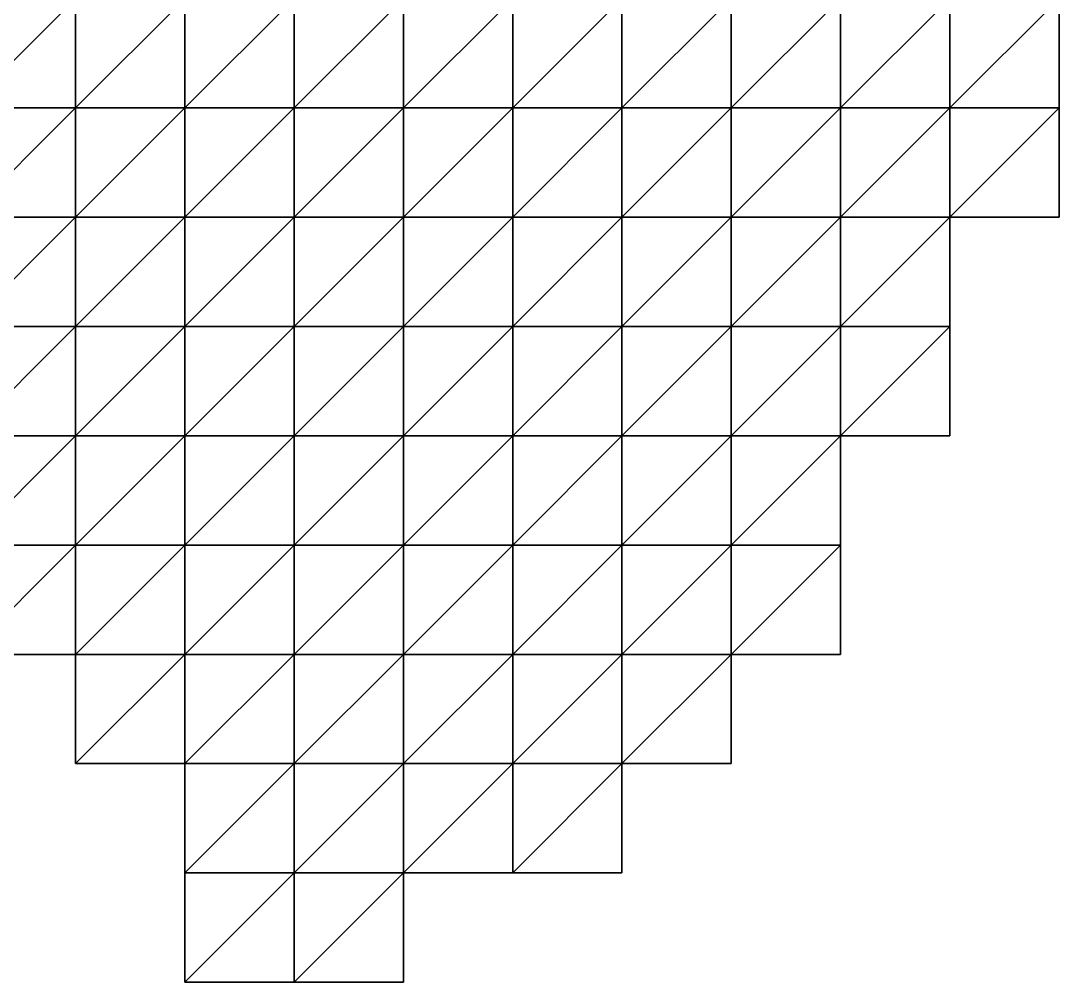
# Model space of a CAD drawing. Extents: x 292020 to 295740, y 4557680 to 4560040.
# Drawn here: x 292770 to 292960, y 4557680 to 4557855.9 of the extents above; entities that cross this region are included whole.
import ezdxf

# ---------------------------------------------------------------- set-up
doc = ezdxf.new("R2010")
doc.units = 0
doc.layers.add('RUN201_4_-_RUN201_NODOMAIN5_20X', color=7, linetype='CONTINUOUS')

msp = doc.modelspace()

# ---------------------------------------------------------------- linework, layer by layer
at = {"layer": 'RUN201_4_-_RUN201_NODOMAIN5_20X'}
for points in [[(292760, 4557860, 1860), (292760, 4557840, 1860), (292780, 4557860, 1860)], [(292780, 4557860, 1860), (292760, 4557840, 1860), (292780, 4557840, 1860)], [(292780, 4557860, 1920), (292760, 4557840, 1920), (292760, 4557860, 1920)], [(292780, 4557840, 1920), (292760, 4557840, 1920), (292780, 4557860, 1920)], [(292780, 4557860, 1860), (292780, 4557840, 1860), (292800, 4557860, 1860)], [(292800, 4557860, 1860), (292780, 4557840, 1860), (292800, 4557840, 1860)], [(292800, 4557860, 1920), (292780, 4557840, 1920), (292780, 4557860, 1920)], [(292800, 4557840, 1920), (292780, 4557840, 1920), (292800, 4557860, 1920)], [(292800, 4557860, 1860), (292800, 4557840, 1860), (292820, 4557860, 1860)], [(292820, 4557860, 1860), (292800, 4557840, 1860), (292820, 4557840, 1860)], [(292820, 4557860, 1920), (292800, 4557840, 1920), (292800, 4557860, 1920)], [(292820, 4557840, 1920), (292800, 4557840, 1920), (292820, 4557860, 1920)], [(292820, 4557860, 1860), (292820, 4557840, 1860), (292840, 4557860, 1860)], [(292840, 4557860, 1860), (292820, 4557840, 1860), (292840, 4557840, 1860)], [(292840, 4557860, 1920), (292820, 4557840, 1920), (292820, 4557860, 1920)], [(292840, 4557840, 1920), (292820, 4557840, 1920), (292840, 4557860, 1920)], [(292840, 4557860, 1860), (292840, 4557840, 1860), (292860, 4557860, 1860)], [(292860, 4557860, 1860), (292840, 4557840, 1860), (292860, 4557840, 1860)], [(292860, 4557860, 1940), (292840, 4557840, 1940), (292840, 4557860, 1940)], [(292860, 4557840, 1940), (292840, 4557840, 1940), (292860, 4557860, 1940)], [(292840, 4557860, 1920), (292840, 4557840, 1940), (292840, 4557840, 1920)], [(292840, 4557860, 1940), (292840, 4557840, 1940), (292840, 4557860, 1920)], [(292860, 4557860, 1860), (292860, 4557840, 1860), (292880, 4557860, 1860)], [(292880, 4557860, 1860), (292860, 4557840, 1860), (292880, 4557840, 1860)], [(292880, 4557860, 1940), (292860, 4557840, 1940), (292860, 4557860, 1940)], [(292880, 4557840, 1940), (292860, 4557840, 1940), (292880, 4557860, 1940)], [(292880, 4557860, 1860), (292880, 4557840, 1860), (292900, 4557860, 1860)], [(292900, 4557860, 1860), (292880, 4557840, 1860), (292900, 4557840, 1860)], [(292900, 4557860, 1940), (292880, 4557840, 1940), (292880, 4557860, 1940)], [(292900, 4557840, 1940), (292880, 4557840, 1940), (292900, 4557860, 1940)], [(292900, 4557840, 1860), (292900, 4557840, 1880), (292900, 4557860, 1860)], [(292900, 4557860, 1860), (292900, 4557840, 1880), (292900, 4557860, 1880)], [(292900, 4557860, 1880), (292900, 4557840, 1880), (292920, 4557860, 1880)], [(292920, 4557860, 1880), (292900, 4557840, 1880), (292920, 4557840, 1880)], [(292920, 4557860, 1940), (292900, 4557840, 1940), (292900, 4557860, 1940)], [(292920, 4557840, 1940), (292900, 4557840, 1940), (292920, 4557860, 1940)], [(292920, 4557840, 1880), (292920, 4557840, 1900), (292920, 4557860, 1880)], [(292920, 4557860, 1880), (292920, 4557840, 1900), (292920, 4557860, 1900)], [(292920, 4557860, 1900), (292920, 4557840, 1900), (292940, 4557860, 1900)], [(292940, 4557860, 1900), (292920, 4557840, 1900), (292940, 4557840, 1900)], [(292940, 4557860, 1940), (292920, 4557840, 1940), (292920, 4557860, 1940)], [(292940, 4557840, 1940), (292920, 4557840, 1940), (292940, 4557860, 1940)], [(292940, 4557840, 1900), (292940, 4557840, 1920), (292940, 4557860, 1900)], [(292940, 4557860, 1900), (292940, 4557840, 1920), (292940, 4557860, 1920)], [(292940, 4557860, 1920), (292940, 4557840, 1920), (292960, 4557860, 1920)], [(292960, 4557860, 1920), (292940, 4557840, 1920), (292960, 4557840, 1920)], [(292960, 4557860, 1940), (292940, 4557840, 1940), (292940, 4557860, 1940)], [(292960, 4557840, 1940), (292940, 4557840, 1940), (292960, 4557860, 1940)], [(292960, 4557840, 1920), (292960, 4557840, 1940), (292960, 4557860, 1920)], [(292960, 4557860, 1920), (292960, 4557840, 1940), (292960, 4557860, 1940)], [(292760, 4557840, 1860), (292760, 4557820, 1860), (292780, 4557840, 1860)], [(292780, 4557840, 1860), (292760, 4557820, 1860), (292780, 4557820, 1860)], [(292780, 4557840, 1920), (292760, 4557820, 1920), (292760, 4557840, 1920)], [(292780, 4557820, 1920), (292760, 4557820, 1920), (292780, 4557840, 1920)], [(292780, 4557840, 1860), (292780, 4557820, 1860), (292800, 4557840, 1860)], [(292800, 4557840, 1860), (292780, 4557820, 1860), (292800, 4557820, 1860)], [(292800, 4557840, 1920), (292780, 4557820, 1920), (292780, 4557840, 1920)], [(292800, 4557820, 1920), (292780, 4557820, 1920), (292800, 4557840, 1920)], [(292800, 4557840, 1860), (292800, 4557820, 1860), (292820, 4557840, 1860)], [(292820, 4557840, 1860), (292800, 4557820, 1860), (292820, 4557820, 1860)], [(292820, 4557840, 1920), (292800, 4557820, 1920), (292800, 4557840, 1920)], [(292820, 4557820, 1920), (292800, 4557820, 1920), (292820, 4557840, 1920)], [(292820, 4557820, 1860), (292820, 4557820, 1880), (292820, 4557840, 1860)], [(292820, 4557840, 1860), (292820, 4557820, 1880), (292820, 4557840, 1880)], [(292820, 4557840, 1860), (292820, 4557840, 1880), (292840, 4557840, 1860)], [(292840, 4557840, 1860), (292820, 4557840, 1880), (292840, 4557840, 1880)], [(292820, 4557840, 1880), (292820, 4557820, 1880), (292840, 4557840, 1880)], [(292840, 4557840, 1880), (292820, 4557820, 1880), (292840, 4557820, 1880)], [(292840, 4557840, 1920), (292820, 4557820, 1920), (292820, 4557840, 1920)], [(292840, 4557820, 1920), (292820, 4557820, 1920), (292840, 4557840, 1920)], [(292840, 4557840, 1860), (292840, 4557840, 1880), (292860, 4557840, 1860)], [(292860, 4557840, 1860), (292840, 4557840, 1880), (292860, 4557840, 1880)], [(292840, 4557840, 1880), (292840, 4557820, 1880), (292860, 4557840, 1880)], [(292860, 4557840, 1880), (292840, 4557820, 1880), (292860, 4557820, 1880)], [(292860, 4557840, 1940), (292840, 4557820, 1940), (292840, 4557840, 1940)], [(292860, 4557820, 1940), (292840, 4557820, 1940), (292860, 4557840, 1940)], [(292840, 4557840, 1920), (292840, 4557820, 1940), (292840, 4557820, 1920)], [(292840, 4557840, 1940), (292840, 4557820, 1940), (292840, 4557840, 1920)], [(292860, 4557840, 1860), (292860, 4557840, 1880), (292880, 4557840, 1860)], [(292880, 4557840, 1860), (292860, 4557840, 1880), (292880, 4557840, 1880)], [(292860, 4557840, 1880), (292860, 4557820, 1880), (292880, 4557840, 1880)], [(292880, 4557840, 1880), (292860, 4557820, 1880), (292880, 4557820, 1880)], [(292880, 4557840, 1940), (292860, 4557820, 1940), (292860, 4557840, 1940)], [(292880, 4557820, 1940), (292860, 4557820, 1940), (292880, 4557840, 1940)], [(292880, 4557840, 1860), (292880, 4557840, 1880), (292900, 4557840, 1860)], [(292900, 4557840, 1860), (292880, 4557840, 1880), (292900, 4557840, 1880)], [(292880, 4557840, 1880), (292880, 4557820, 1880), (292900, 4557840, 1880)], [(292900, 4557840, 1880), (292880, 4557820, 1880), (292900, 4557820, 1880)], [(292900, 4557840, 1940), (292880, 4557820, 1940), (292880, 4557840, 1940)], [(292900, 4557820, 1940), (292880, 4557820, 1940), (292900, 4557840, 1940)], [(292900, 4557820, 1880), (292900, 4557820, 1900), (292900, 4557840, 1880)], [(292900, 4557840, 1880), (292900, 4557820, 1900), (292900, 4557840, 1900)], [(292900, 4557840, 1880), (292900, 4557840, 1900), (292920, 4557840, 1880)], [(292920, 4557840, 1880), (292900, 4557840, 1900), (292920, 4557840, 1900)], [(292900, 4557840, 1900), (292900, 4557820, 1900), (292920, 4557840, 1900)], [(292920, 4557840, 1900), (292900, 4557820, 1900), (292920, 4557820, 1900)], [(292920, 4557840, 1940), (292900, 4557820, 1940), (292900, 4557840, 1940)], [(292920, 4557820, 1940), (292900, 4557820, 1940), (292920, 4557840, 1940)], [(292920, 4557820, 1900), (292920, 4557820, 1920), (292920, 4557840, 1900)], [(292920, 4557840, 1900), (292920, 4557820, 1920), (292920, 4557840, 1920)], [(292920, 4557840, 1900), (292920, 4557840, 1920), (292940, 4557840, 1900)], [(292940, 4557840, 1900), (292920, 4557840, 1920), (292940, 4557840, 1920)], [(292920, 4557840, 1920), (292920, 4557820, 1920), (292940, 4557840, 1920)], [(292940, 4557840, 1920), (292920, 4557820, 1920), (292940, 4557820, 1920)], [(292940, 4557840, 1940), (292920, 4557820, 1940), (292920, 4557840, 1940)], [(292940, 4557820, 1940), (292920, 4557820, 1940), (292940, 4557840, 1940)], [(292940, 4557840, 1920), (292940, 4557820, 1920), (292960, 4557840, 1920)], [(292960, 4557840, 1920), (292940, 4557820, 1920), (292960, 4557820, 1920)], [(292960, 4557840, 1940), (292940, 4557820, 1940), (292940, 4557840, 1940)], [(292960, 4557820, 1940), (292940, 4557820, 1940), (292960, 4557840, 1940)], [(292960, 4557820, 1920), (292960, 4557820, 1940), (292960, 4557840, 1920)], [(292960, 4557840, 1920), (292960, 4557820, 1940), (292960, 4557840, 1940)], [(292760, 4557820, 1860), (292760, 4557820, 1880), (292780, 4557820, 1860)], [(292780, 4557820, 1860), (292760, 4557820, 1880), (292780, 4557820, 1880)], [(292760, 4557820, 1880), (292760, 4557800, 1880), (292780, 4557820, 1880)], [(292780, 4557820, 1880), (292760, 4557800, 1880), (292780, 4557800, 1880)], [(292780, 4557820, 1920), (292760, 4557800, 1920), (292760, 4557820, 1920)], [(292780, 4557800, 1920), (292760, 4557800, 1920), (292780, 4557820, 1920)], [(292780, 4557820, 1860), (292780, 4557800, 1860), (292800, 4557820, 1860)], [(292800, 4557820, 1860), (292780, 4557800, 1860), (292800, 4557800, 1860)], [(292780, 4557820, 1860), (292780, 4557800, 1880), (292780, 4557800, 1860)], [(292780, 4557820, 1880), (292780, 4557800, 1880), (292780, 4557820, 1860)], [(292800, 4557820, 1920), (292780, 4557800, 1920), (292780, 4557820, 1920)], [(292800, 4557800, 1920), (292780, 4557800, 1920), (292800, 4557820, 1920)], [(292800, 4557800, 1860), (292800, 4557800, 1880), (292800, 4557820, 1860)], [(292800, 4557820, 1860), (292800, 4557800, 1880), (292800, 4557820, 1880)], [(292800, 4557820, 1860), (292800, 4557820, 1880), (292820, 4557820, 1860)], [(292820, 4557820, 1860), (292800, 4557820, 1880), (292820, 4557820, 1880)], [(292800, 4557820, 1880), (292800, 4557800, 1880), (292820, 4557820, 1880)], [(292820, 4557820, 1880), (292800, 4557800, 1880), (292820, 4557800, 1880)], [(292820, 4557820, 1920), (292800, 4557800, 1920), (292800, 4557820, 1920)], [(292820, 4557800, 1920), (292800, 4557800, 1920), (292820, 4557820, 1920)], [(292820, 4557820, 1860), (292820, 4557800, 1860), (292840, 4557820, 1860)], [(292840, 4557820, 1860), (292820, 4557800, 1860), (292840, 4557800, 1860)], [(292840, 4557820, 1860), (292820, 4557820, 1880), (292820, 4557820, 1860)], [(292840, 4557820, 1880), (292820, 4557820, 1880), (292840, 4557820, 1860)], [(292820, 4557820, 1860), (292820, 4557800, 1880), (292820, 4557800, 1860)], [(292820, 4557820, 1880), (292820, 4557800, 1880), (292820, 4557820, 1860)], [(292840, 4557820, 1920), (292820, 4557800, 1920), (292820, 4557820, 1920)], [(292840, 4557800, 1920), (292820, 4557800, 1920), (292840, 4557820, 1920)], [(292840, 4557820, 1860), (292840, 4557800, 1860), (292860, 4557820, 1860)], [(292860, 4557820, 1860), (292840, 4557800, 1860), (292860, 4557800, 1860)], [(292860, 4557820, 1860), (292840, 4557820, 1880), (292840, 4557820, 1860)], [(292860, 4557820, 1880), (292840, 4557820, 1880), (292860, 4557820, 1860)], [(292860, 4557820, 1940), (292840, 4557800, 1940), (292840, 4557820, 1940)], [(292860, 4557800, 1940), (292840, 4557800, 1940), (292860, 4557820, 1940)], [(292840, 4557820, 1920), (292840, 4557800, 1940), (292840, 4557800, 1920)], [(292840, 4557820, 1940), (292840, 4557800, 1940), (292840, 4557820, 1920)], [(292860, 4557800, 1860), (292860, 4557800, 1880), (292860, 4557820, 1860)], [(292860, 4557820, 1860), (292860, 4557800, 1880), (292860, 4557820, 1880)], [(292860, 4557820, 1880), (292860, 4557800, 1880), (292880, 4557820, 1880)], [(292880, 4557820, 1880), (292860, 4557800, 1880), (292880, 4557800, 1880)], [(292880, 4557820, 1940), (292860, 4557800, 1940), (292860, 4557820, 1940)], [(292880, 4557800, 1940), (292860, 4557800, 1940), (292880, 4557820, 1940)], [(292880, 4557800, 1880), (292880, 4557800, 1900), (292880, 4557820, 1880)], [(292880, 4557820, 1880), (292880, 4557800, 1900), (292880, 4557820, 1900)], [(292880, 4557820, 1880), (292880, 4557820, 1900), (292900, 4557820, 1880)], [(292900, 4557820, 1880), (292880, 4557820, 1900), (292900, 4557820, 1900)], [(292880, 4557820, 1900), (292880, 4557800, 1900), (292900, 4557820, 1900)], [(292900, 4557820, 1900), (292880, 4557800, 1900), (292900, 4557800, 1900)], [(292900, 4557820, 1940), (292880, 4557800, 1940), (292880, 4557820, 1940)], [(292900, 4557800, 1940), (292880, 4557800, 1940), (292900, 4557820, 1940)], [(292900, 4557800, 1900), (292900, 4557800, 1920), (292900, 4557820, 1900)], [(292900, 4557820, 1900), (292900, 4557800, 1920), (292900, 4557820, 1920)], [(292900, 4557820, 1900), (292900, 4557820, 1920), (292920, 4557820, 1900)], [(292920, 4557820, 1900), (292900, 4557820, 1920), (292920, 4557820, 1920)], [(292900, 4557820, 1920), (292900, 4557800, 1920), (292920, 4557820, 1920)], [(292920, 4557820, 1920), (292900, 4557800, 1920), (292920, 4557800, 1920)], [(292920, 4557820, 1940), (292900, 4557800, 1940), (292900, 4557820, 1940)], [(292920, 4557800, 1940), (292900, 4557800, 1940), (292920, 4557820, 1940)], [(292920, 4557820, 1920), (292920, 4557800, 1920), (292940, 4557820, 1920)], [(292940, 4557820, 1920), (292920, 4557800, 1920), (292940, 4557800, 1920)], [(292940, 4557820, 1940), (292920, 4557800, 1940), (292920, 4557820, 1940)], [(292940, 4557800, 1940), (292920, 4557800, 1940), (292940, 4557820, 1940)], [(292940, 4557800, 1920), (292940, 4557800, 1940), (292940, 4557820, 1920)], [(292940, 4557820, 1920), (292940, 4557800, 1940), (292940, 4557820, 1940)], [(292940, 4557820, 1920), (292940, 4557820, 1940), (292960, 4557820, 1920)], [(292960, 4557820, 1920), (292940, 4557820, 1940), (292960, 4557820, 1940)], [(292760, 4557800, 1860), (292760, 4557780, 1860), (292780, 4557800, 1860)], [(292780, 4557800, 1860), (292760, 4557780, 1860), (292780, 4557780, 1860)], [(292780, 4557800, 1860), (292760, 4557800, 1880), (292760, 4557800, 1860)], [(292780, 4557800, 1880), (292760, 4557800, 1880), (292780, 4557800, 1860)], [(292780, 4557800, 1920), (292760, 4557780, 1920), (292760, 4557800, 1920)], [(292780, 4557780, 1920), (292760, 4557780, 1920), (292780, 4557800, 1920)], [(292780, 4557800, 1860), (292780, 4557780, 1860), (292800, 4557800, 1860)], [(292800, 4557800, 1860), (292780, 4557780, 1860), (292800, 4557780, 1860)], [(292800, 4557800, 1920), (292780, 4557780, 1920), (292780, 4557800, 1920)], [(292800, 4557780, 1920), (292780, 4557780, 1920), (292800, 4557800, 1920)], [(292800, 4557800, 1860), (292800, 4557780, 1860), (292820, 4557800, 1860)], [(292820, 4557800, 1860), (292800, 4557780, 1860), (292820, 4557780, 1860)], [(292820, 4557800, 1860), (292800, 4557800, 1880), (292800, 4557800, 1860)], [(292820, 4557800, 1880), (292800, 4557800, 1880), (292820, 4557800, 1860)], [(292820, 4557800, 1920), (292800, 4557780, 1920), (292800, 4557800, 1920)], [(292820, 4557780, 1920), (292800, 4557780, 1920), (292820, 4557800, 1920)], [(292820, 4557800, 1860), (292820, 4557780, 1860), (292840, 4557800, 1860)], [(292840, 4557800, 1860), (292820, 4557780, 1860), (292840, 4557780, 1860)], [(292840, 4557800, 1920), (292820, 4557780, 1920), (292820, 4557800, 1920)], [(292840, 4557780, 1920), (292820, 4557780, 1920), (292840, 4557800, 1920)], [(292840, 4557800, 1860), (292840, 4557780, 1860), (292860, 4557800, 1860)], [(292860, 4557800, 1860), (292840, 4557780, 1860), (292860, 4557780, 1860)], [(292860, 4557800, 1940), (292840, 4557780, 1940), (292840, 4557800, 1940)], [(292860, 4557780, 1940), (292840, 4557780, 1940), (292860, 4557800, 1940)], [(292840, 4557800, 1920), (292840, 4557780, 1940), (292840, 4557780, 1920)], [(292840, 4557800, 1940), (292840, 4557780, 1940), (292840, 4557800, 1920)], [(292860, 4557800, 1860), (292860, 4557780, 1860), (292880, 4557800, 1860)], [(292880, 4557800, 1860), (292860, 4557780, 1860), (292880, 4557780, 1860)], [(292880, 4557800, 1860), (292860, 4557800, 1880), (292860, 4557800, 1860)], [(292880, 4557800, 1880), (292860, 4557800, 1880), (292880, 4557800, 1860)], [(292880, 4557800, 1940), (292860, 4557780, 1940), (292860, 4557800, 1940)], [(292880, 4557780, 1940), (292860, 4557780, 1940), (292880, 4557800, 1940)], [(292880, 4557780, 1860), (292880, 4557780, 1880), (292880, 4557800, 1860)], [(292880, 4557800, 1860), (292880, 4557780, 1880), (292880, 4557800, 1880)], [(292880, 4557800, 1880), (292880, 4557780, 1880), (292900, 4557800, 1880)], [(292900, 4557800, 1880), (292880, 4557780, 1880), (292900, 4557780, 1880)], [(292900, 4557800, 1880), (292880, 4557800, 1900), (292880, 4557800, 1880)], [(292900, 4557800, 1900), (292880, 4557800, 1900), (292900, 4557800, 1880)], [(292900, 4557800, 1940), (292880, 4557780, 1940), (292880, 4557800, 1940)], [(292900, 4557780, 1940), (292880, 4557780, 1940), (292900, 4557800, 1940)], [(292900, 4557780, 1880), (292900, 4557780, 1900), (292900, 4557800, 1880)], [(292900, 4557800, 1880), (292900, 4557780, 1900), (292900, 4557800, 1900)], [(292900, 4557800, 1900), (292900, 4557780, 1900), (292920, 4557800, 1900)], [(292920, 4557800, 1900), (292900, 4557780, 1900), (292920, 4557780, 1900)], [(292920, 4557800, 1900), (292900, 4557800, 1920), (292900, 4557800, 1900)], [(292920, 4557800, 1920), (292900, 4557800, 1920), (292920, 4557800, 1900)], [(292920, 4557800, 1940), (292900, 4557780, 1940), (292900, 4557800, 1940)], [(292920, 4557780, 1940), (292900, 4557780, 1940), (292920, 4557800, 1940)], [(292920, 4557780, 1900), (292920, 4557780, 1920), (292920, 4557800, 1900)], [(292920, 4557800, 1900), (292920, 4557780, 1920), (292920, 4557800, 1920)], [(292920, 4557800, 1920), (292920, 4557780, 1920), (292940, 4557800, 1920)], [(292940, 4557800, 1920), (292920, 4557780, 1920), (292940, 4557780, 1920)], [(292940, 4557800, 1940), (292920, 4557780, 1940), (292920, 4557800, 1940)], [(292940, 4557780, 1940), (292920, 4557780, 1940), (292940, 4557800, 1940)], [(292940, 4557780, 1920), (292940, 4557780, 1940), (292940, 4557800, 1920)], [(292940, 4557800, 1920), (292940, 4557780, 1940), (292940, 4557800, 1940)], [(292760, 4557780, 1860), (292760, 4557780, 1880), (292780, 4557780, 1860)], [(292780, 4557780, 1860), (292760, 4557780, 1880), (292780, 4557780, 1880)], [(292760, 4557780, 1880), (292760, 4557760, 1880), (292780, 4557780, 1880)], [(292780, 4557780, 1880), (292760, 4557760, 1880), (292780, 4557760, 1880)], [(292780, 4557780, 1920), (292760, 4557760, 1920), (292760, 4557780, 1920)], [(292780, 4557760, 1920), (292760, 4557760, 1920), (292780, 4557780, 1920)], [(292780, 4557780, 1860), (292780, 4557760, 1860), (292800, 4557780, 1860)], [(292800, 4557780, 1860), (292780, 4557760, 1860), (292800, 4557760, 1860)], [(292780, 4557780, 1860), (292780, 4557760, 1880), (292780, 4557760, 1860)], [(292780, 4557780, 1880), (292780, 4557760, 1880), (292780, 4557780, 1860)], [(292800, 4557780, 1920), (292780, 4557760, 1920), (292780, 4557780, 1920)], [(292800, 4557760, 1920), (292780, 4557760, 1920), (292800, 4557780, 1920)], [(292800, 4557780, 1860), (292800, 4557760, 1860), (292820, 4557780, 1860)], [(292820, 4557780, 1860), (292800, 4557760, 1860), (292820, 4557760, 1860)], [(292820, 4557780, 1920), (292800, 4557760, 1920), (292800, 4557780, 1920)], [(292820, 4557760, 1920), (292800, 4557760, 1920), (292820, 4557780, 1920)], [(292820, 4557780, 1860), (292820, 4557760, 1860), (292840, 4557780, 1860)], [(292840, 4557780, 1860), (292820, 4557760, 1860), (292840, 4557760, 1860)], [(292840, 4557780, 1940), (292820, 4557760, 1940), (292820, 4557780, 1940)], [(292840, 4557760, 1940), (292820, 4557760, 1940), (292840, 4557780, 1940)], [(292840, 4557780, 1920), (292820, 4557780, 1940), (292820, 4557780, 1920)], [(292840, 4557780, 1940), (292820, 4557780, 1940), (292840, 4557780, 1920)], [(292820, 4557780, 1920), (292820, 4557760, 1940), (292820, 4557760, 1920)], [(292820, 4557780, 1940), (292820, 4557760, 1940), (292820, 4557780, 1920)], [(292840, 4557780, 1860), (292840, 4557760, 1860), (292860, 4557780, 1860)], [(292860, 4557780, 1860), (292840, 4557760, 1860), (292860, 4557760, 1860)], [(292860, 4557780, 1940), (292840, 4557760, 1940), (292840, 4557780, 1940)], [(292860, 4557760, 1940), (292840, 4557760, 1940), (292860, 4557780, 1940)], [(292860, 4557760, 1860), (292860, 4557760, 1880), (292860, 4557780, 1860)], [(292860, 4557780, 1860), (292860, 4557760, 1880), (292860, 4557780, 1880)], [(292860, 4557780, 1860), (292860, 4557780, 1880), (292880, 4557780, 1860)], [(292880, 4557780, 1860), (292860, 4557780, 1880), (292880, 4557780, 1880)], [(292860, 4557780, 1880), (292860, 4557760, 1880), (292880, 4557780, 1880)], [(292880, 4557780, 1880), (292860, 4557760, 1880), (292880, 4557760, 1880)], [(292880, 4557780, 1940), (292860, 4557760, 1940), (292860, 4557780, 1940)], [(292880, 4557760, 1940), (292860, 4557760, 1940), (292880, 4557780, 1940)], [(292880, 4557760, 1880), (292880, 4557760, 1900), (292880, 4557780, 1880)], [(292880, 4557780, 1880), (292880, 4557760, 1900), (292880, 4557780, 1900)], [(292880, 4557780, 1880), (292880, 4557780, 1900), (292900, 4557780, 1880)], [(292900, 4557780, 1880), (292880, 4557780, 1900), (292900, 4557780, 1900)], [(292880, 4557780, 1900), (292880, 4557760, 1900), (292900, 4557780, 1900)], [(292900, 4557780, 1900), (292880, 4557760, 1900), (292900, 4557760, 1900)], [(292900, 4557780, 1940), (292880, 4557760, 1940), (292880, 4557780, 1940)], [(292900, 4557760, 1940), (292880, 4557760, 1940), (292900, 4557780, 1940)], [(292900, 4557760, 1900), (292900, 4557760, 1920), (292900, 4557780, 1900)], [(292900, 4557780, 1900), (292900, 4557760, 1920), (292900, 4557780, 1920)], [(292900, 4557780, 1900), (292900, 4557780, 1920), (292920, 4557780, 1900)], [(292920, 4557780, 1900), (292900, 4557780, 1920), (292920, 4557780, 1920)], [(292900, 4557780, 1920), (292900, 4557760, 1920), (292920, 4557780, 1920)], [(292920, 4557780, 1920), (292900, 4557760, 1920), (292920, 4557760, 1920)], [(292920, 4557780, 1940), (292900, 4557760, 1940), (292900, 4557780, 1940)], [(292920, 4557760, 1940), (292900, 4557760, 1940), (292920, 4557780, 1940)], [(292920, 4557760, 1920), (292920, 4557760, 1940), (292920, 4557780, 1920)], [(292920, 4557780, 1920), (292920, 4557760, 1940), (292920, 4557780, 1940)], [(292920, 4557780, 1920), (292920, 4557780, 1940), (292940, 4557780, 1920)], [(292940, 4557780, 1920), (292920, 4557780, 1940), (292940, 4557780, 1940)], [(292760, 4557760, 1880), (292760, 4557760, 1900), (292780, 4557760, 1880)], [(292780, 4557760, 1880), (292760, 4557760, 1900), (292780, 4557760, 1900)], [(292760, 4557760, 1900), (292760, 4557740, 1900), (292780, 4557760, 1900)], [(292780, 4557760, 1900), (292760, 4557740, 1900), (292780, 4557740, 1900)], [(292780, 4557760, 1920), (292760, 4557740, 1920), (292760, 4557760, 1920)], [(292780, 4557740, 1920), (292760, 4557740, 1920), (292780, 4557760, 1920)], [(292780, 4557760, 1860), (292780, 4557760, 1880), (292800, 4557760, 1860)], [(292800, 4557760, 1860), (292780, 4557760, 1880), (292800, 4557760, 1880)], [(292780, 4557760, 1880), (292780, 4557740, 1880), (292800, 4557760, 1880)], [(292800, 4557760, 1880), (292780, 4557740, 1880), (292800, 4557740, 1880)], [(292780, 4557760, 1880), (292780, 4557740, 1900), (292780, 4557740, 1880)], [(292780, 4557760, 1900), (292780, 4557740, 1900), (292780, 4557760, 1880)], [(292800, 4557760, 1920), (292780, 4557740, 1920), (292780, 4557760, 1920)], [(292800, 4557740, 1920), (292780, 4557740, 1920), (292800, 4557760, 1920)], [(292800, 4557760, 1860), (292800, 4557740, 1860), (292820, 4557760, 1860)], [(292820, 4557760, 1860), (292800, 4557740, 1860), (292820, 4557740, 1860)], [(292800, 4557760, 1860), (292800, 4557740, 1880), (292800, 4557740, 1860)], [(292800, 4557760, 1880), (292800, 4557740, 1880), (292800, 4557760, 1860)], [(292820, 4557760, 1920), (292800, 4557740, 1920), (292800, 4557760, 1920)], [(292820, 4557740, 1920), (292800, 4557740, 1920), (292820, 4557760, 1920)], [(292820, 4557760, 1860), (292820, 4557740, 1860), (292840, 4557760, 1860)], [(292840, 4557760, 1860), (292820, 4557740, 1860), (292840, 4557740, 1860)], [(292840, 4557760, 1940), (292820, 4557740, 1940), (292820, 4557760, 1940)], [(292840, 4557740, 1940), (292820, 4557740, 1940), (292840, 4557760, 1940)], [(292820, 4557760, 1920), (292820, 4557740, 1940), (292820, 4557740, 1920)], [(292820, 4557760, 1940), (292820, 4557740, 1940), (292820, 4557760, 1920)], [(292840, 4557740, 1860), (292840, 4557740, 1880), (292840, 4557760, 1860)], [(292840, 4557760, 1860), (292840, 4557740, 1880), (292840, 4557760, 1880)], [(292840, 4557760, 1860), (292840, 4557760, 1880), (292860, 4557760, 1860)], [(292860, 4557760, 1860), (292840, 4557760, 1880), (292860, 4557760, 1880)], [(292840, 4557760, 1880), (292840, 4557740, 1880), (292860, 4557760, 1880)], [(292860, 4557760, 1880), (292840, 4557740, 1880), (292860, 4557740, 1880)], [(292860, 4557760, 1940), (292840, 4557740, 1940), (292840, 4557760, 1940)], [(292860, 4557740, 1940), (292840, 4557740, 1940), (292860, 4557760, 1940)], [(292860, 4557740, 1880), (292860, 4557740, 1900), (292860, 4557760, 1880)], [(292860, 4557760, 1880), (292860, 4557740, 1900), (292860, 4557760, 1900)], [(292860, 4557760, 1880), (292860, 4557760, 1900), (292880, 4557760, 1880)], [(292880, 4557760, 1880), (292860, 4557760, 1900), (292880, 4557760, 1900)], [(292860, 4557760, 1900), (292860, 4557740, 1900), (292880, 4557760, 1900)], [(292880, 4557760, 1900), (292860, 4557740, 1900), (292880, 4557740, 1900)], [(292880, 4557760, 1940), (292860, 4557740, 1940), (292860, 4557760, 1940)], [(292880, 4557740, 1940), (292860, 4557740, 1940), (292880, 4557760, 1940)], [(292880, 4557740, 1900), (292880, 4557740, 1920), (292880, 4557760, 1900)], [(292880, 4557760, 1900), (292880, 4557740, 1920), (292880, 4557760, 1920)], [(292880, 4557760, 1900), (292880, 4557760, 1920), (292900, 4557760, 1900)], [(292900, 4557760, 1900), (292880, 4557760, 1920), (292900, 4557760, 1920)], [(292880, 4557760, 1920), (292880, 4557740, 1920), (292900, 4557760, 1920)], [(292900, 4557760, 1920), (292880, 4557740, 1920), (292900, 4557740, 1920)], [(292900, 4557760, 1940), (292880, 4557740, 1940), (292880, 4557760, 1940)], [(292900, 4557740, 1940), (292880, 4557740, 1940), (292900, 4557760, 1940)], [(292900, 4557760, 1920), (292900, 4557740, 1920), (292920, 4557760, 1920)], [(292920, 4557760, 1920), (292900, 4557740, 1920), (292920, 4557740, 1920)], [(292920, 4557760, 1940), (292900, 4557740, 1940), (292900, 4557760, 1940)], [(292920, 4557740, 1940), (292900, 4557740, 1940), (292920, 4557760, 1940)], [(292920, 4557740, 1920), (292920, 4557740, 1940), (292920, 4557760, 1920)], [(292920, 4557760, 1920), (292920, 4557740, 1940), (292920, 4557760, 1940)], [(292760, 4557740, 1900), (292760, 4557740, 1920), (292780, 4557740, 1900)], [(292780, 4557740, 1900), (292760, 4557740, 1920), (292780, 4557740, 1920)], [(292780, 4557740, 1880), (292780, 4557740, 1900), (292800, 4557740, 1880)], [(292800, 4557740, 1880), (292780, 4557740, 1900), (292800, 4557740, 1900)], [(292780, 4557740, 1900), (292780, 4557720, 1900), (292800, 4557740, 1900)], [(292800, 4557740, 1900), (292780, 4557720, 1900), (292800, 4557720, 1900)], [(292800, 4557740, 1920), (292780, 4557720, 1920), (292780, 4557740, 1920)], [(292800, 4557720, 1920), (292780, 4557720, 1920), (292800, 4557740, 1920)], [(292780, 4557740, 1900), (292780, 4557720, 1920), (292780, 4557720, 1900)], [(292780, 4557740, 1920), (292780, 4557720, 1920), (292780, 4557740, 1900)], [(292800, 4557740, 1860), (292800, 4557740, 1880), (292820, 4557740, 1860)], [(292820, 4557740, 1860), (292800, 4557740, 1880), (292820, 4557740, 1880)], [(292800, 4557740, 1880), (292800, 4557720, 1880), (292820, 4557740, 1880)], [(292820, 4557740, 1880), (292800, 4557720, 1880), (292820, 4557720, 1880)], [(292800, 4557740, 1880), (292800, 4557720, 1900), (292800, 4557720, 1880)], [(292800, 4557740, 1900), (292800, 4557720, 1900), (292800, 4557740, 1880)], [(292820, 4557740, 1920), (292800, 4557720, 1920), (292800, 4557740, 1920)], [(292820, 4557720, 1920), (292800, 4557720, 1920), (292820, 4557740, 1920)], [(292820, 4557740, 1860), (292820, 4557740, 1880), (292840, 4557740, 1860)], [(292840, 4557740, 1860), (292820, 4557740, 1880), (292840, 4557740, 1880)], [(292820, 4557740, 1880), (292820, 4557720, 1880), (292840, 4557740, 1880)], [(292840, 4557740, 1880), (292820, 4557720, 1880), (292840, 4557720, 1880)], [(292840, 4557740, 1940), (292820, 4557720, 1940), (292820, 4557740, 1940)], [(292840, 4557720, 1940), (292820, 4557720, 1940), (292840, 4557740, 1940)], [(292820, 4557740, 1920), (292820, 4557720, 1940), (292820, 4557720, 1920)], [(292820, 4557740, 1940), (292820, 4557720, 1940), (292820, 4557740, 1920)], [(292840, 4557720, 1880), (292840, 4557720, 1900), (292840, 4557740, 1880)], [(292840, 4557740, 1880), (292840, 4557720, 1900), (292840, 4557740, 1900)], [(292840, 4557740, 1880), (292840, 4557740, 1900), (292860, 4557740, 1880)], [(292860, 4557740, 1880), (292840, 4557740, 1900), (292860, 4557740, 1900)], [(292840, 4557740, 1900), (292840, 4557720, 1900), (292860, 4557740, 1900)], [(292860, 4557740, 1900), (292840, 4557720, 1900), (292860, 4557720, 1900)], [(292860, 4557740, 1940), (292840, 4557720, 1940), (292840, 4557740, 1940)], [(292860, 4557720, 1940), (292840, 4557720, 1940), (292860, 4557740, 1940)], [(292860, 4557720, 1900), (292860, 4557720, 1920), (292860, 4557740, 1900)], [(292860, 4557740, 1900), (292860, 4557720, 1920), (292860, 4557740, 1920)], [(292860, 4557740, 1900), (292860, 4557740, 1920), (292880, 4557740, 1900)], [(292880, 4557740, 1900), (292860, 4557740, 1920), (292880, 4557740, 1920)], [(292860, 4557740, 1920), (292860, 4557720, 1920), (292880, 4557740, 1920)], [(292880, 4557740, 1920), (292860, 4557720, 1920), (292880, 4557720, 1920)], [(292880, 4557740, 1940), (292860, 4557720, 1940), (292860, 4557740, 1940)], [(292880, 4557720, 1940), (292860, 4557720, 1940), (292880, 4557740, 1940)], [(292880, 4557740, 1920), (292880, 4557720, 1920), (292900, 4557740, 1920)], [(292900, 4557740, 1920), (292880, 4557720, 1920), (292900, 4557720, 1920)], [(292900, 4557740, 1940), (292880, 4557720, 1940), (292880, 4557740, 1940)], [(292900, 4557720, 1940), (292880, 4557720, 1940), (292900, 4557740, 1940)], [(292900, 4557720, 1920), (292900, 4557720, 1940), (292900, 4557740, 1920)], [(292900, 4557740, 1920), (292900, 4557720, 1940), (292900, 4557740, 1940)], [(292900, 4557740, 1920), (292900, 4557740, 1940), (292920, 4557740, 1920)], [(292920, 4557740, 1920), (292900, 4557740, 1940), (292920, 4557740, 1940)], [(292780, 4557720, 1900), (292780, 4557720, 1920), (292800, 4557720, 1900)], [(292800, 4557720, 1900), (292780, 4557720, 1920), (292800, 4557720, 1920)], [(292800, 4557720, 1880), (292800, 4557720, 1900), (292820, 4557720, 1880)], [(292820, 4557720, 1880), (292800, 4557720, 1900), (292820, 4557720, 1900)], [(292800, 4557720, 1900), (292800, 4557700, 1900), (292820, 4557720, 1900)], [(292820, 4557720, 1900), (292800, 4557700, 1900), (292820, 4557700, 1900)], [(292800, 4557720, 1900), (292800, 4557700, 1920), (292800, 4557700, 1900)], [(292800, 4557720, 1920), (292800, 4557700, 1920), (292800, 4557720, 1900)], [(292820, 4557720, 1940), (292800, 4557700, 1940), (292800, 4557720, 1940)], [(292820, 4557700, 1940), (292800, 4557700, 1940), (292820, 4557720, 1940)], [(292820, 4557720, 1920), (292800, 4557720, 1940), (292800, 4557720, 1920)], [(292820, 4557720, 1940), (292800, 4557720, 1940), (292820, 4557720, 1920)], [(292800, 4557720, 1920), (292800, 4557700, 1940), (292800, 4557700, 1920)], [(292800, 4557720, 1940), (292800, 4557700, 1940), (292800, 4557720, 1920)], [(292820, 4557720, 1880), (292820, 4557720, 1900), (292840, 4557720, 1880)], [(292840, 4557720, 1880), (292820, 4557720, 1900), (292840, 4557720, 1900)], [(292820, 4557720, 1900), (292820, 4557700, 1900), (292840, 4557720, 1900)], [(292840, 4557720, 1900), (292820, 4557700, 1900), (292840, 4557700, 1900)], [(292840, 4557720, 1940), (292820, 4557700, 1940), (292820, 4557720, 1940)], [(292840, 4557700, 1940), (292820, 4557700, 1940), (292840, 4557720, 1940)], [(292840, 4557700, 1900), (292840, 4557700, 1920), (292840, 4557720, 1900)], [(292840, 4557720, 1900), (292840, 4557700, 1920), (292840, 4557720, 1920)], [(292840, 4557720, 1900), (292840, 4557720, 1920), (292860, 4557720, 1900)], [(292860, 4557720, 1900), (292840, 4557720, 1920), (292860, 4557720, 1920)], [(292840, 4557720, 1920), (292840, 4557700, 1920), (292860, 4557720, 1920)], [(292860, 4557720, 1920), (292840, 4557700, 1920), (292860, 4557700, 1920)], [(292860, 4557720, 1940), (292840, 4557700, 1940), (292840, 4557720, 1940)], [(292860, 4557700, 1940), (292840, 4557700, 1940), (292860, 4557720, 1940)], [(292860, 4557720, 1920), (292860, 4557700, 1920), (292880, 4557720, 1920)], [(292880, 4557720, 1920), (292860, 4557700, 1920), (292880, 4557700, 1920)], [(292880, 4557720, 1940), (292860, 4557700, 1940), (292860, 4557720, 1940)], [(292880, 4557700, 1940), (292860, 4557700, 1940), (292880, 4557720, 1940)], [(292880, 4557700, 1920), (292880, 4557700, 1940), (292880, 4557720, 1920)], [(292880, 4557720, 1920), (292880, 4557700, 1940), (292880, 4557720, 1940)], [(292880, 4557720, 1920), (292880, 4557720, 1940), (292900, 4557720, 1920)], [(292900, 4557720, 1920), (292880, 4557720, 1940), (292900, 4557720, 1940)], [(292800, 4557700, 1900), (292800, 4557700, 1920), (292820, 4557700, 1900)], [(292820, 4557700, 1900), (292800, 4557700, 1920), (292820, 4557700, 1920)], [(292800, 4557700, 1920), (292800, 4557680, 1920), (292820, 4557700, 1920)], [(292820, 4557700, 1920), (292800, 4557680, 1920), (292820, 4557680, 1920)], [(292820, 4557700, 1940), (292800, 4557680, 1940), (292800, 4557700, 1940)], [(292820, 4557680, 1940), (292800, 4557680, 1940), (292820, 4557700, 1940)], [(292800, 4557700, 1920), (292800, 4557680, 1940), (292800, 4557680, 1920)], [(292800, 4557700, 1940), (292800, 4557680, 1940), (292800, 4557700, 1920)], [(292820, 4557700, 1900), (292820, 4557700, 1920), (292840, 4557700, 1900)], [(292840, 4557700, 1900), (292820, 4557700, 1920), (292840, 4557700, 1920)], [(292820, 4557700, 1920), (292820, 4557680, 1920), (292840, 4557700, 1920)], [(292840, 4557700, 1920), (292820, 4557680, 1920), (292840, 4557680, 1920)], [(292840, 4557700, 1940), (292820, 4557680, 1940), (292820, 4557700, 1940)], [(292840, 4557680, 1940), (292820, 4557680, 1940), (292840, 4557700, 1940)], [(292840, 4557680, 1920), (292840, 4557680, 1940), (292840, 4557700, 1920)], [(292840, 4557700, 1920), (292840, 4557680, 1940), (292840, 4557700, 1940)], [(292840, 4557700, 1920), (292840, 4557700, 1940), (292860, 4557700, 1920)], [(292860, 4557700, 1920), (292840, 4557700, 1940), (292860, 4557700, 1940)], [(292860, 4557700, 1920), (292860, 4557700, 1940), (292880, 4557700, 1920)], [(292880, 4557700, 1920), (292860, 4557700, 1940), (292880, 4557700, 1940)], [(292800, 4557680, 1920), (292800, 4557680, 1940), (292820, 4557680, 1920)], [(292820, 4557680, 1920), (292800, 4557680, 1940), (292820, 4557680, 1940)], [(292820, 4557680, 1920), (292820, 4557680, 1940), (292840, 4557680, 1920)], [(292840, 4557680, 1920), (292820, 4557680, 1940), (292840, 4557680, 1940)]]:
    msp.add_3dface(points, dxfattribs=at)

doc.saveas('drawing.dxf')
